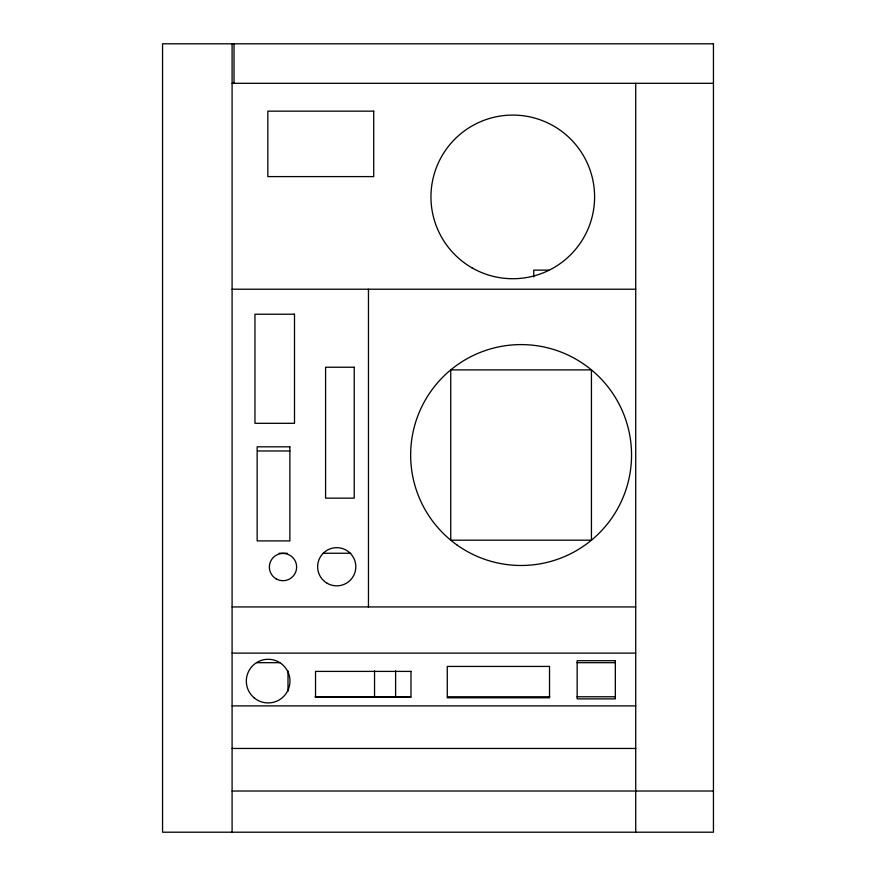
<?xml version="1.0" encoding="UTF-8"?>
<svg xmlns="http://www.w3.org/2000/svg" width="876" height="876" viewBox="0 0 876 876"><rect width="100%" height="100%" fill="white"/><g stroke="black" fill="none" stroke-linecap="round" stroke-linejoin="round"><path stroke-width="1.31" d="M232.096 83.308L713.447 83.308M548.759 270.126L533.758 270.126L533.758 276.947M232.096 289.211L635.724 289.211M257.621 450.976L289.868 450.976M279.126 553.249L287.186 553.249M323.222 553.249L350.728 553.249M232.096 606.937L635.724 606.937M232.096 653.124L635.724 653.124M256.646 662.683L279.827 662.683M577.054 662.683L615.259 662.683M315.053 696.77L410.625 696.77M447.461 696.77L549.778 696.77M577.054 696.77L615.259 696.77M232.096 705.892L635.724 705.892M232.096 748.454L635.724 748.454M232.096 791.017L713.447 791.017M635.724 83.308L635.724 832.2M395.613 670.863L395.613 696.77M374.545 670.863L374.545 696.77M368.457 289.211L368.457 606.937M288.007 670.863L288.007 691.317M234.023 43.8L234.023 83.308M232.096 43.8L232.096 832.2M713.447 43.8L162.553 43.8L162.553 832.2L713.447 832.2L713.447 43.8M373.734 111.153L267.837 111.153L267.837 176.602L373.734 176.602L373.734 111.153M294.5 314.221L254.96 314.221L254.96 423.305L294.5 423.305L294.5 314.221M354.222 367.241L325.587 367.241L325.587 498.148L354.222 498.148L354.222 367.241M591.442 369.891L450.746 369.891L450.746 540.185L591.442 540.185L591.442 369.891M289.868 446.815L257.15 446.815L257.15 540.908L289.868 540.908L289.868 446.815M615.335 660.701L577.153 660.701L577.153 698.884L615.335 698.884L615.335 660.701M549.526 666.428L447.264 666.428L447.264 697.789L549.526 697.789L549.526 666.428M410.986 671.399L315.535 671.399L315.535 697.307L410.986 697.307L410.986 671.399M276.181 578.861A13.633 13.633 0 0 0 296.635 567.057A13.633 13.633 0 0 0 276.181 555.242A13.633 13.633 0 0 0 276.181 578.861M327.186 583.285A19.086 19.086 0 0 0 355.82 566.75A19.086 19.086 0 0 0 327.186 550.216A19.086 19.086 0 0 0 327.186 583.285M471.868 267.76A81.818 81.818 0 0 0 594.596 196.903A81.818 81.818 0 0 0 471.868 126.045A81.818 81.818 0 0 0 471.868 267.76M457.053 545.025A110.453 110.453 0 0 0 631.048 465.506A110.453 110.453 0 0 0 475.186 354.583A110.453 110.453 0 0 0 457.053 545.025M253.963 697.679A21.812 21.812 0 0 0 289.606 685.109A21.812 21.812 0 0 0 260.906 660.526A21.812 21.812 0 0 0 253.963 697.679"/></g></svg>
